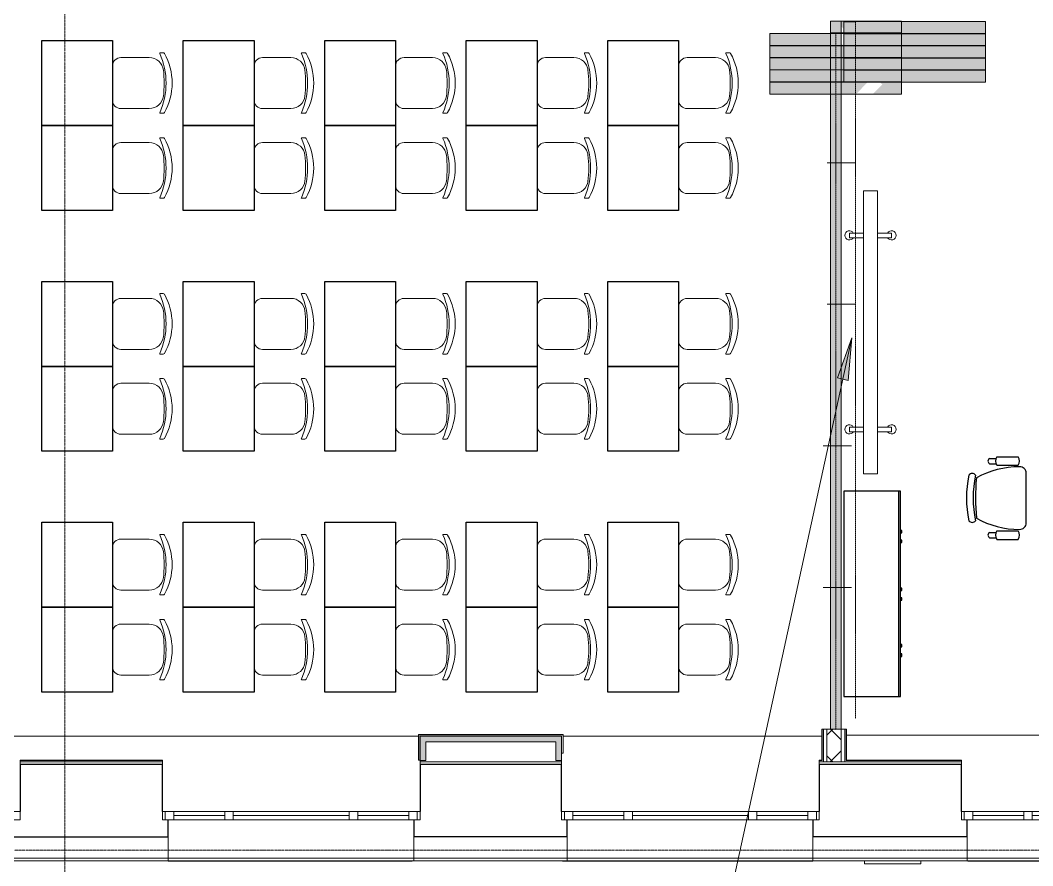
# Model space of a CAD drawing. Header units: millimetres. Extents: x -42533 to 645315, y 3457 to 82611.
# Drawn here: x 290381 to 297534, y 28160 to 34129 of the extents above; entities that cross this region are included whole.
import ezdxf

# ---------------------------------------------------------------- set-up
doc = ezdxf.new("R2010")
doc.units = ezdxf.units.MM
for name, pattern in [('ADSK_Линия сетки', [25, 20, -2.5, 0, -2.5]), ('ADSK_Осевая', [14, 10, -2, 0, -2]), ('ADSK_Штриховая_ш3 п1_5', [4.5, 3, -1.5])]:
    doc.linetypes.add(name, pattern=pattern)
for name, color, linetype, lineweight in [('_ Окна', 7, 'Continuous', 9), ('Аннотация', 7, 'Continuous', 18), ('Окна', 7, 'Continuous', 9), ('Оси', 253, 'Continuous', 9), ('Перекрытие', 7, 'Continuous', 18), ('Стены внутренние', 7, 'Continuous', 18), ('Стены наружные', 7, 'Continuous', 18), ('Стены несущие', 7, 'Continuous', 30), ('Стены отделка', 7, 'Continuous', 30), ('Стены штриховка', 7, 'Continuous', 9), ('ТХ', 5, 'Continuous', 0), ('Узлы', 7, 'Continuous', 18), ('ШТРИХОВКА', 252, 'Continuous', 15)]:
    doc.layers.add(name, color=color, linetype=linetype, lineweight=lineweight)
doc.layers.add('Линии', color=7, linetype='Continuous', lineweight=9, true_color=0x00a600)
doc.layers.add('ЭОМ_Лотки рабочие', color=5, linetype='Continuous')

# ---------------------------------------------------------------- blocks, each defined once
blk = doc.blocks.new('Стул ученич штабелир №5-7')
at = {"color": 0, "linetype": 'ByBlock', "lineweight": -2}
for p, q in [((-120.1, 0), (120.1, 0)), ((-120.1, 0), (120.1, 0)), ((-179.9, -60), (-179.9, -260.3)), ((-179.9, -60), (-179.9, -260.3)), ((180.1, -60), (180.1, -260.3)), ((180.1, -60), (180.1, -260.3)), ((-213.4, -359), (-213.4, -337.3)), ((-213.4, -359), (-213.4, -337.3)), ((213.6, -359), (213.6, -337.3)), ((213.6, -359), (213.6, -337.3))]:
    blk.add_line(p, q, dxfattribs=at)
for centre, radius, start, end in [((-119.9, -60), 60, 90, 180), ((-119.9, -60), 60, 90, 180), ((120.1, -60), 60, 0, 90), ((120.1, -60), 60, 0, 90), ((-79.9, -260.3), 100, 180, 264.25844), ((-79.9, -260.3), 100, 180, 264.25844), ((80.1, -260.3), 100, 275.74156, 0), ((80.1, -260.3), 100, 275.74156, 0), ((-210.4, -337.3), 3, 63.89783, 180), ((-210.4, -337.3), 3, 63.89783, 180), ((0.1, 142.3), 520.8, 246.31951, 293.68049), ((0.1, 142.3), 520.8, 246.31951, 293.68049), ((210.6, -337.3), 3, 0, 116.10217), ((210.6, -337.3), 3, 0, 116.10217), ((-203.4, -359), 10, 180, 238.06825), ((-203.4, -359), 10, 180, 238.06825), ((0.1, 9), 430.5, 240.99166, 299.00834), ((0.1, 9), 430.5, 240.99166, 299.00834), ((0.1, 435.5), 800.4, 263.24698, 276.75302), ((0.1, 435.5), 800.4, 263.24698, 276.75302), ((203.6, -359), 10, 301.93175, 0), ((203.6, -359), 10, 301.93175, 0)]:
    blk.add_arc(centre, radius, start, end, dxfattribs=at)
blk = doc.blocks.new('ТХ 3 этаж')
at = {"layer": 'Узлы'}
for points in [[(23443.2, 7604.2), (23579.4, 7604.2), (23579.4, 7688.2), (23152.2, 7688.2), (23152.2, 7650.3), (23198.4, 7604.2), (23336.4, 7604.2)], [(23152.2, 2688.6), (23152.2, 7603.2), (23076.6, 7603.2), (23076.6, 2688.6)]]:
    blk.add_hatch(color=8, dxfattribs=at).paths.add_polyline_path(points)
h = blk.add_hatch(color=8, dxfattribs=at)
h.paths.add_polyline_path([(23443.2, 7516.2), (23579.4, 7516.2), (23579.4, 7600.2), (23202.4, 7600.2), (23286.4, 7516.2), (23336.4, 7516.2)])
h.paths.add_polyline_path([(22649.4, 7516.2), (23076.6, 7516.2), (23076.6, 7600.2), (22649.4, 7600.2)])
h.paths.add_polyline_path([(23152.2, 7516.2), (23167.6, 7516.2), (23152.2, 7531.5)])
h = blk.add_hatch(color=8, dxfattribs=at)
h.paths.add_polyline_path([(23372.4, 7430.2), (23579.4, 7430.2), (23579.4, 7514.2), (23288.4, 7514.2), (23336.4, 7466.1)])
h.paths.add_polyline_path([(22649.4, 7430.2), (23076.6, 7430.2), (23076.6, 7514.2), (22649.4, 7514.2)])
h.paths.add_polyline_path([(23152.2, 7430.2), (23253.6, 7430.2), (23169.6, 7514.2), (23152.2, 7514.2)])
h = blk.add_hatch(color=8, dxfattribs=at)
h.paths.add_polyline_path([(23339.6, 7344.2), (23255.6, 7428.2), (23152.2, 7428.2), (23152.2, 7344.2), (23336.4, 7344.2)])
h.paths.add_polyline_path([(23443.2, 7344.2), (23579.4, 7344.2), (23579.4, 7428.2), (23374.4, 7428.2), (23443.2, 7359.4), (23428, 7344.2)])
h.paths.add_polyline_path([(22649.4, 7344.2), (23076.6, 7344.2), (23076.6, 7428.2), (22649.4, 7428.2)])
h = blk.add_hatch(color=8, dxfattribs=at)
h.paths.add_polyline_path([(22726.2, 7260.2), (23076.6, 7260.2), (23076.6, 7344.2), (22649.4, 7344.2), (22649.4, 7260.2)])
h.paths.add_polyline_path([(23344, 7260.2), (23579.4, 7260.2), (23579.4, 7344.2), (23152.2, 7344.2), (23152.2, 7260.2), (23336.4, 7260.2)])
h = blk.add_hatch(color=8, dxfattribs=at)
h.paths.add_polyline_path([(22726.2, 7172.2), (23076.6, 7172.2), (23076.6, 7256.2), (22649.4, 7256.2), (22649.4, 7172.2)])
h.paths.add_polyline_path([(23374.8, 7172.2), (23579.4, 7172.2), (23579.4, 7256.2), (23427.6, 7256.2), (23443.2, 7240.6)])
h.paths.add_polyline_path([(23152.2, 7172.2), (23256, 7172.2), (23340, 7256.2), (23152.2, 7256.2)])
at = {"color": 8, "linetype": 'Continuous'}
for p, q in [((24201, 4600.2), (24246.6, 4600.2)), ((24252.4, 4612.2), (24403.6, 4612.2)), ((24201.1, 4563.4), (24246.8, 4563.4)), ((24252.4, 4552), (24403.6, 4552)), ((24459.8, 4145.5), (24459.8, 4495.7)), ((23559.2, 2918.6), (23559.2, 4368.6)), ((24201.1, 4077.7), (24246.8, 4077.7)), ((24252.4, 4089.2), (24403.6, 4089.2)), ((24201, 4041), (24246.6, 4041)), ((24252.4, 4029), (24403.6, 4029))]:
    blk.add_line(p, q, dxfattribs=at)
at = {"color": 8}
for points in [[(18003.9, 7550.6), (18003.9, 6950.6), (17503.9, 6950.6), (17503.9, 7550.6)], [(19003.9, 7550.6), (19003.9, 6950.6), (18503.9, 6950.6), (18503.9, 7550.6)], [(20003.9, 7550.6), (20003.9, 6950.6), (19503.9, 6950.6), (19503.9, 7550.6)], [(21003.9, 7550.6), (21003.9, 6950.6), (20503.9, 6950.6), (20503.9, 7550.6)], [(22003.9, 7550.6), (22003.9, 6950.6), (21503.9, 6950.6), (21503.9, 7550.6)], [(18003.9, 6950.6), (18003.9, 6350.6), (17503.9, 6350.6), (17503.9, 6950.6)], [(19003.9, 6950.6), (19003.9, 6350.6), (18503.9, 6350.6), (18503.9, 6950.6)], [(20003.9, 6950.6), (20003.9, 6350.6), (19503.9, 6350.6), (19503.9, 6950.6)], [(21003.9, 6950.6), (21003.9, 6350.6), (20503.9, 6350.6), (20503.9, 6950.6)], [(22003.9, 6950.6), (22003.9, 6350.6), (21503.9, 6350.6), (21503.9, 6950.6)], [(18003.9, 5850.6), (18003.9, 5250.6), (17503.9, 5250.6), (17503.9, 5850.6)], [(19003.9, 5850.6), (19003.9, 5250.6), (18503.9, 5250.6), (18503.9, 5850.6)], [(20003.9, 5850.6), (20003.9, 5250.6), (19503.9, 5250.6), (19503.9, 5850.6)], [(21003.9, 5850.6), (21003.9, 5250.6), (20503.9, 5250.6), (20503.9, 5850.6)], [(22003.9, 5850.6), (22003.9, 5250.6), (21503.9, 5250.6), (21503.9, 5850.6)], [(18003.9, 5250.6), (18003.9, 4650.6), (17503.9, 4650.6), (17503.9, 5250.6)], [(19003.9, 5250.6), (19003.9, 4650.6), (18503.9, 4650.6), (18503.9, 5250.6)], [(20003.9, 5250.6), (20003.9, 4650.6), (19503.9, 4650.6), (19503.9, 5250.6)], [(21003.9, 5250.6), (21003.9, 4650.6), (20503.9, 4650.6), (20503.9, 5250.6)], [(22003.9, 5250.6), (22003.9, 4650.6), (21503.9, 4650.6), (21503.9, 5250.6)], [(18003.9, 4150.6), (18003.9, 3550.6), (17503.9, 3550.6), (17503.9, 4150.6)], [(19003.9, 4150.6), (19003.9, 3550.6), (18503.9, 3550.6), (18503.9, 4150.6)], [(20003.9, 4150.6), (20003.9, 3550.6), (19503.9, 3550.6), (19503.9, 4150.6)], [(21003.9, 4150.6), (21003.9, 3550.6), (20503.9, 3550.6), (20503.9, 4150.6)], [(22003.9, 4150.6), (22003.9, 3550.6), (21503.9, 3550.6), (21503.9, 4150.6)], [(18003.9, 3550.6), (18003.9, 2950.6), (17503.9, 2950.6), (17503.9, 3550.6)], [(19003.9, 3550.6), (19003.9, 2950.6), (18503.9, 2950.6), (18503.9, 3550.6)], [(20003.9, 3550.6), (20003.9, 2950.6), (19503.9, 2950.6), (19503.9, 3550.6)], [(21003.9, 3550.6), (21003.9, 2950.6), (20503.9, 2950.6), (20503.9, 3550.6)], [(22003.9, 3550.6), (22003.9, 2950.6), (21503.9, 2950.6), (21503.9, 3550.6)]]:
    blk.add_lwpolyline(points, close=True, dxfattribs=at)
at = {"color": 8, "linetype": 'Continuous'}
for points in [[(23171.2, 2918.6), (23571.2, 2918.6), (23571.2, 4368.6), (23171.2, 4368.6)], [(23571.2, 4091.5), (23571.2, 4074.1), (23581.5, 4074.1), (23581.5, 4091.5)], [(23571.2, 4023.8), (23571.2, 4006.5), (23581.5, 4006.5), (23581.5, 4023.8)], [(23571.2, 3684.5), (23571.2, 3667.1), (23581.5, 3667.1), (23581.5, 3684.5)], [(23571.2, 3616.8), (23571.2, 3599.4), (23581.5, 3599.4), (23581.5, 3616.8)], [(23571.2, 3287.6), (23571.2, 3270.2), (23581.5, 3270.2), (23581.5, 3287.6)], [(23571.2, 3219.9), (23571.2, 3202.6), (23581.5, 3202.6), (23581.5, 3219.9)]]:
    blk.add_lwpolyline(points, close=True, dxfattribs=at)
for centre, radius, start, end in [((24209.5, 4581.8), 20.2, 114.89545, 245.33537), ((24302.4, 4582.1), 58.4, 148.95101, 211.04877), ((24353.6, 4582.1), 58.4, 328.95097, 31.04877), ((24411.4, 3917.2), 624.5, 89.87797, 119.10589), ((24414.4, 4496.3), 45.4, 359.25187, 92.18664), ((24785.5, 4321.3), 747.5, 167.60199, 192.39777), ((24078.7, 4466), 28.1, 34.29007, 145.70964), ((24832, 4321.3), 747.5, 167.60199, 192.39777), ((25863.8, 4321.3), 1761.9, 175.39382, 184.65462), ((24078.7, 4176.7), 28.1, 214.29147, 325.70827), ((24411.4, 4724), 624.5, 240.90677, 270.12147), ((24209.6, 4059.4), 20.2, 114.89545, 245.33537), ((24302.4, 4059.1), 58.4, 148.95098, 211.04877), ((24353.6, 4059.1), 58.4, 328.95097, 31.04877), ((24414.4, 4144.9), 45.4, 267.81347, 0.74787)]:
    blk.add_arc(centre, radius, start, end, dxfattribs=at)
at = {"layer": 'Линии', "color": 8, "linetype": 'ADSK_Штриховая_ш3 п1_5'}
for p, q in [((23579.4, 7688.2), (23076.6, 7688.2)), ((23076.6, 7604.2), (23076.6, 7688.2)), ((23579.4, 7604.2), (23579.4, 7688.2)), ((23579.4, 7600.2), (22649.4, 7600.2)), ((22649.4, 7516.2), (22649.4, 7600.2)), ((23076.6, 7604.2), (23579.4, 7604.2)), ((23579.4, 7516.2), (23579.4, 7600.2)), ((22649.4, 7516.2), (23579.4, 7516.2)), ((23579.4, 7514.2), (22649.4, 7514.2)), ((22649.4, 7430.2), (22649.4, 7514.2)), ((23579.4, 7430.2), (23579.4, 7514.2)), ((22649.4, 7430.2), (23579.4, 7430.2)), ((23579.4, 7428.2), (22649.4, 7428.2)), ((22649.4, 7344.2), (22649.4, 7428.2)), ((23579.4, 7344.2), (23579.4, 7428.2)), ((23579.4, 7344.2), (22649.4, 7344.2)), ((22649.4, 7344.2), (23579.4, 7344.2)), ((22649.4, 7260.2), (22649.4, 7344.2)), ((23579.4, 7260.2), (23579.4, 7344.2)), ((22649.4, 7260.2), (23579.4, 7260.2)), ((23579.4, 7256.2), (22649.4, 7256.2)), ((22649.4, 7172.2), (22649.4, 7256.2)), ((23579.4, 7172.2), (23579.4, 7256.2)), ((22649.4, 7172.2), (23579.4, 7172.2))]:
    blk.add_line(p, q, dxfattribs=at)
at = {"layer": 'Линии', "color": 8}
for p, q in [((23076.6, 7603.2), (23076.6, 2688.6)), ((23152.2, 2688.6), (23152.2, 7603.2))]:
    blk.add_line(p, q, dxfattribs=at)
at = {"layer": 'Линии', "color": 8, "linetype": 'ADSK_Осевая', "lineweight": 18}
blk.add_line((23114.4, 7603.2), (23114.4, 2683.2), dxfattribs=at)
at = {"layer": 'ТХ', "color": 8}
blk.add_lwpolyline([(23309.3, 4490.6), (23309.3, 6490.6), (23409.3, 6490.6), (23409.3, 4490.6)], close=True, dxfattribs=at)
at = {"layer": 'ТХ', "color": 8, "linetype": 'Continuous', "lineweight": 5, "ltscale": 100}
for points in [[(23309.3, 6192), (23210.7, 6192), (23210.7, 6159.1), (23309.3, 6159.1)], [(23409.3, 6159.1), (23507.9, 6159.1), (23507.9, 6192), (23409.3, 6192)], [(23309.3, 4789.2), (23210.7, 4789.2), (23210.7, 4822.1), (23309.3, 4822.1)], [(23409.3, 4822.1), (23507.9, 4822.1), (23507.9, 4789.2), (23409.3, 4789.2)]]:
    blk.add_lwpolyline(points, dxfattribs=at)
at = {"layer": 'ТХ', "color": 8}
for centre, start, end in [((23210.7, 6175.5), 30.96376, 329.03624), ((23507.9, 6175.5), 210.96376, 149.03624), ((23210.7, 4805.7), 30.96376, 329.03624), ((23507.9, 4805.7), 210.96376, 149.03624)]:
    blk.add_arc(centre, 32, start, end, dxfattribs=at)
at = {"layer": 'ТХ', "color": 8, "lineweight": 0, "rotation": 90}
for p in [(18003.9, 7250.6), (19003.9, 7250.6), (20003.9, 7250.6), (21003.9, 7250.6), (22003.9, 7250.6), (18003.9, 6650.6), (19003.9, 6650.6), (20003.9, 6650.6), (21003.9, 6650.6), (22003.9, 6650.6), (18003.9, 5550.6), (19003.9, 5550.6), (20003.9, 5550.6), (21003.9, 5550.6), (22003.9, 5550.6), (18003.9, 4950.6), (19003.9, 4950.6), (20003.9, 4950.6), (21003.9, 4950.6), (22003.9, 4950.6), (18003.9, 3850.6), (19003.9, 3850.6), (20003.9, 3850.6), (21003.9, 3850.6), (22003.9, 3850.6), (18003.9, 3250.6), (19003.9, 3250.6), (20003.9, 3250.6), (21003.9, 3250.6), (22003.9, 3250.6)]:
    blk.add_blockref('Стул ученич штабелир №5-7', p, dxfattribs=at)
blk = doc.blocks.new('План 3 этажа')
at = {"layer": 'Аннотация', "lineweight": 20}
blk.add_hatch(color=8, dxfattribs=at).paths.add_polyline_path([(16217.291, 5571.552), (16114.696, 5286.887), (16191.869, 5270.034)])
at = {"layer": 'Стены внутренние', "lineweight": 9}
h = blk.add_hatch(dxfattribs=at)
h.set_pattern_fill('FP_3', color=8, style=0, pattern_type=2)
h.set_pattern_definition([(45, (507.34, 158.9), (-106.066, 106.066), []), (135, (507.34, 158.9), (-106.066, -106.066), [])])
h.paths.add_polyline_path([(16041.343, 2577.133), (16141.343, 2577.133), (16141.343, 2807.133), (16041.343, 2807.133), (16041.343, 2734.253)])
at = {"layer": 'Стены внутренние'}
for points in [[(13206.352, 2587.133), (13206.352, 2757.133), (13166.352, 2757.133), (13166.352, 2587.133)], [(13206.352, 2717.133), (14166.35, 2717.133), (14166.35, 2757.133), (13206.352, 2757.133), (13206.352, 2734.253)], [(14166.35, 2587.133), (14166.35, 2717.133), (14126.35, 2717.133), (14126.35, 2587.133)]]:
    blk.add_hatch(color=8, dxfattribs=at).paths.add_polyline_path(points)
at = {"layer": 'Узлы'}
for points in [[(16141.343, 2807.133), (16141.343, 7807.133), (16065.696, 7807.133), (16065.696, 2807.133)], [(17159.343, 7719.745), (17161.343, 7719.745), (17161.343, 7803.745), (16161.343, 7803.745), (16161.343, 7719.745), (17157.343, 7719.745)], [(17057.343, 7633.745), (17161.343, 7633.745), (17161.343, 7717.745), (16161.343, 7717.745), (16161.343, 7633.745), (16606.022, 7633.745)], [(17057.343, 7547.745), (17161.343, 7547.745), (17161.343, 7631.745), (16161.343, 7631.745), (16161.343, 7547.745), (16606.022, 7547.745)], [(17057.343, 7461.745), (17161.343, 7461.745), (17161.343, 7545.745), (16161.343, 7545.745), (16161.343, 7461.745), (16606.022, 7461.745)], [(17057.343, 7375.745), (17161.343, 7375.745), (17161.343, 7459.745), (16161.343, 7459.745), (16161.343, 7375.745), (16606.022, 7375.745)]]:
    blk.add_hatch(color=8, dxfattribs=at).paths.add_polyline_path(points)
at = {"layer": '_ Окна', "color": 8, "lineweight": 18}
for p, q in [((10261.356, 2227.133), (10341.356, 2227.133)), ((10341.356, 2227.133), (10341.356, 2167.133)), ((11426.352, 2227.133), (11346.352, 2227.133)), ((11346.352, 2227.133), (11346.352, 2167.133)), ((11426.352, 2167.133), (11426.352, 2227.133)), ((11786.352, 2167.133), (11786.352, 2227.133)), ((11786.352, 2227.133), (11846.352, 2227.133)), ((11846.352, 2227.133), (11846.352, 2167.133)), ((12666.352, 2167.133), (12666.352, 2227.133)), ((12666.352, 2227.133), (12726.352, 2227.133)), ((12726.352, 2227.133), (12726.352, 2167.133)), ((13086.352, 2167.133), (13086.352, 2227.133)), ((13086.352, 2227.133), (13166.352, 2227.133)), ((13166.352, 2227.133), (13166.352, 2167.133)), ((14246.35, 2227.133), (14166.35, 2227.133)), ((14166.35, 2227.133), (14166.35, 2167.133)), ((14246.35, 2167.133), (14246.35, 2227.133)), ((14606.35, 2167.133), (14606.35, 2227.133)), ((14606.35, 2227.133), (14666.35, 2227.133)), ((14666.35, 2227.133), (14666.35, 2167.133)), ((15486.35, 2167.133), (15486.35, 2227.133)), ((15486.35, 2227.133), (15546.35, 2227.133)), ((15546.35, 2227.133), (15546.35, 2167.133)), ((15906.35, 2167.133), (15906.35, 2227.133)), ((15906.35, 2227.133), (15986.35, 2227.133)), ((15986.35, 2227.133), (15986.35, 2167.133)), ((17071.483, 2227.133), (16991.483, 2227.133)), ((16991.483, 2227.133), (16991.483, 2167.133)), ((17071.483, 2167.133), (17071.483, 2227.133)), ((17431.483, 2167.133), (17431.483, 2227.133)), ((17431.483, 2227.133), (17491.483, 2227.133)), ((17491.483, 2227.133), (17491.483, 2167.133)), ((10341.356, 2167.133), (10261.356, 2167.133)), ((11346.352, 2167.133), (11426.352, 2167.133)), ((11846.352, 2167.133), (11786.352, 2167.133)), ((12726.352, 2167.133), (12666.352, 2167.133)), ((13166.352, 2167.133), (13086.352, 2167.133)), ((14166.35, 2167.133), (14246.35, 2167.133)), ((14666.35, 2167.133), (14606.35, 2167.133)), ((15546.35, 2167.133), (15486.35, 2167.133)), ((15986.35, 2167.133), (15906.35, 2167.133)), ((16991.483, 2167.133), (17071.483, 2167.133)), ((17491.483, 2167.133), (17431.483, 2167.133))]:
    blk.add_line(p, q, dxfattribs=at)
at = {"layer": '_ Окна', "color": 8}
for p, q in [((11366.352, 2227.133), (11366.352, 2167.133)), ((13146.352, 2227.133), (13146.352, 2167.133)), ((14186.35, 2227.133), (14186.35, 2167.133)), ((15966.35, 2227.133), (15966.35, 2167.133)), ((17011.483, 2227.133), (17011.483, 2167.133)), ((11786.352, 2197.133), (11426.352, 2197.133)), ((12666.352, 2197.133), (11846.352, 2197.133)), ((13086.352, 2197.133), (12726.352, 2197.133)), ((14606.35, 2197.133), (14246.35, 2197.133)), ((15486.35, 2197.133), (14666.35, 2197.133)), ((15906.35, 2197.133), (15546.35, 2197.133)), ((17431.483, 2197.133), (17071.483, 2197.133)), ((18311.483, 2197.133), (17491.483, 2197.133))]:
    blk.add_line(p, q, dxfattribs=at)
at = {"layer": 'Аннотация', "color": 8, "lineweight": 20}
for p, q in [((16217.291, 5571.552), (15213.95, 977.294)), ((16217.291, 5571.552), (16114.696, 5286.887)), ((16191.869, 5270.034), (16217.291, 5571.552)), ((16114.696, 5286.887), (16191.869, 5270.034))]:
    blk.add_line(p, q, dxfattribs=at)
at = {"layer": 'Линии', "color": 8}
for p, q in [((16141.343, 7807.133), (16065.696, 7807.133)), ((16065.696, 7807.133), (16065.696, 2807.133)), ((16141.343, 2807.133), (16141.343, 7807.133)), ((17161.343, 7803.745), (16161.343, 7803.745)), ((16161.343, 7803.745), (16161.343, 7719.745)), ((16165.685, 7801.698), (16245.685, 7801.698)), ((17161.343, 7719.745), (17161.343, 7803.745)), ((16161.343, 7719.745), (17161.343, 7719.745)), ((17161.343, 7717.745), (16161.343, 7717.745)), ((16161.343, 7717.745), (16161.343, 7633.745)), ((17161.343, 7633.745), (17161.343, 7717.745)), ((16161.343, 7633.745), (17161.343, 7633.745)), ((17161.343, 7631.745), (16161.343, 7631.745)), ((16161.343, 7631.745), (16161.343, 7547.745)), ((17161.343, 7547.745), (17161.343, 7631.745)), ((16161.343, 7547.745), (17161.343, 7547.745)), ((17161.343, 7545.745), (16161.343, 7545.745)), ((16161.343, 7545.745), (16161.343, 7461.745)), ((17161.343, 7461.745), (17161.343, 7545.745)), ((16161.343, 7461.745), (17161.343, 7461.745)), ((17161.343, 7459.745), (16161.343, 7459.745)), ((16161.343, 7459.745), (16161.343, 7375.745)), ((17161.343, 7375.745), (17161.343, 7459.745)), ((16161.343, 7375.745), (17161.343, 7375.745)), ((16043.519, 6807.14), (16243.519, 6807.14)), ((16043.519, 5807.14), (16243.519, 5807.14)), ((16015.056, 4807.14), (16215.056, 4807.14)), ((16015.056, 3807.14), (16215.056, 3807.14)), ((16065.696, 2807.133), (16141.343, 2807.133))]:
    blk.add_line(p, q, dxfattribs=at)
at = {"layer": 'Линии', "color": 8, "linetype": 'ADSK_Осевая', "lineweight": 18}
blk.add_line((16243.519, 7801.698), (16243.519, 2881.698), dxfattribs=at)
blk.add_line((16243.519, 7801.698), (16243.519, 2881.698), dxfattribs=at)
at = {"layer": 'Окна', "color": 8}
for p, q in [((10341.356, 2227.133), (10261.356, 2227.133)), ((10341.356, 2167.133), (10341.356, 2227.133)), ((11426.352, 2227.133), (11346.352, 2227.133)), ((11346.352, 2227.133), (11346.352, 2167.133)), ((11426.352, 2227.133), (11786.352, 2227.133)), ((11846.352, 2227.133), (11786.352, 2227.133)), ((11846.352, 2227.133), (12666.352, 2227.133)), ((12726.352, 2227.133), (12666.352, 2227.133)), ((12726.352, 2227.133), (13086.352, 2227.133)), ((13166.352, 2227.133), (13086.352, 2227.133)), ((13166.352, 2167.133), (13166.352, 2227.133)), ((14246.35, 2227.133), (14166.35, 2227.133)), ((14166.35, 2227.133), (14166.35, 2167.133)), ((14246.35, 2227.133), (14606.35, 2227.133)), ((14666.35, 2227.133), (14606.35, 2227.133)), ((14666.35, 2227.133), (15486.35, 2227.133)), ((15546.35, 2227.133), (15486.35, 2227.133)), ((15546.35, 2227.133), (15906.35, 2227.133)), ((15986.35, 2227.133), (15906.35, 2227.133)), ((15986.35, 2167.133), (15986.35, 2227.133)), ((17071.483, 2227.133), (16991.483, 2227.133)), ((16991.483, 2227.133), (16991.483, 2167.133)), ((17071.483, 2227.133), (17431.483, 2227.133)), ((17491.483, 2227.133), (17431.483, 2227.133)), ((17491.483, 2227.133), (18311.483, 2227.133)), ((10261.356, 2167.133), (10341.356, 2167.133)), ((11346.352, 2167.133), (11426.352, 2167.133)), ((11786.352, 2167.133), (11426.352, 2167.133)), ((11786.352, 2167.133), (11846.352, 2167.133)), ((12666.352, 2167.133), (11846.352, 2167.133)), ((12666.352, 2167.133), (12726.352, 2167.133)), ((13086.352, 2167.133), (12726.352, 2167.133)), ((13086.352, 2167.133), (13166.352, 2167.133)), ((14166.35, 2167.133), (14246.35, 2167.133)), ((14606.35, 2167.133), (14246.35, 2167.133)), ((14606.35, 2167.133), (14666.35, 2167.133)), ((15486.35, 2167.133), (14666.35, 2167.133)), ((15486.35, 2167.133), (15546.35, 2167.133)), ((15906.35, 2167.133), (15546.35, 2167.133)), ((15906.35, 2167.133), (15986.35, 2167.133)), ((16991.483, 2167.133), (17071.483, 2167.133)), ((17431.483, 2167.133), (17071.483, 2167.133)), ((17431.483, 2167.133), (17491.483, 2167.133)), ((18311.483, 2167.133), (17491.483, 2167.133))]:
    blk.add_line(p, q, dxfattribs=at)
at = {"layer": 'Оси', "color": 8, "linetype": 'ADSK_Линия сетки'}
for p, q in [((10656.908, -3523.688), (10656.908, 21256.876)), ((-10051.774, 1953.902), (51155.436, 1953.902))]:
    blk.add_line(p, q, dxfattribs=at)
at = {"layer": 'Перекрытие', "color": 8}
for p, q in [((13154.465, 2757.133), (8533.356, 2757.133)), ((16004.343, 2757.133), (14178.35, 2757.133)), ((18763.925, 2765.558), (16178.343, 2765.558)), ((13166.352, 2577.133), (13166.352, 2587.133)), ((14166.35, 2587.133), (14166.35, 2577.133))]:
    blk.add_line(p, q, dxfattribs=at)
at = {"layer": 'Стены наружные', "color": 8}
for p, q in [((11386.352, 1897.133), (13121.352, 1897.133)), ((11386.352, 1877.133), (13121.352, 1877.133)), ((11386.352, 1877.133), (11386.352, 1876.133)), ((13110.482, 1876.133), (11386.352, 1876.133)), ((13110.482, 1876.133), (13110.482, 1877.133)), ((14171.486, 1877.133), (14171.486, 1876.133)), ((15941.35, 1876.133), (14171.486, 1876.133)), ((14206.35, 1897.133), (15941.35, 1897.133)), ((15941.35, 1877.133), (14206.35, 1877.133)), ((15941.35, 1877.133), (15941.35, 1876.133)), ((17031.483, 1897.133), (18766.483, 1897.133)), ((17031.483, 1877.133), (18766.483, 1877.133)), ((17036.352, 1877.133), (17036.352, 1876.133)), ((18790.483, 1876.133), (17036.352, 1876.133))]:
    blk.add_line(p, q, dxfattribs=at)
at = {"layer": 'Стены несущие', "color": 8}
for p, q in [((10341.356, 2557.133), (10341.356, 2227.133)), ((11346.352, 2557.133), (10341.356, 2557.133)), ((11346.352, 2227.133), (11346.352, 2557.133)), ((13166.352, 2557.133), (13166.352, 2227.133)), ((14166.35, 2557.133), (13166.352, 2557.133)), ((14166.35, 2227.133), (14166.35, 2557.133)), ((15986.35, 2557.133), (15986.35, 2227.133)), ((16991.483, 2557.133), (15986.35, 2557.133)), ((16991.483, 2227.133), (16991.483, 2557.133)), ((11386.352, 2047.133), (11386.352, 2167.133)), ((13121.352, 2167.133), (13121.352, 2047.133)), ((14206.35, 2047.133), (14206.35, 2167.133)), ((15941.35, 2167.133), (15941.35, 2047.133)), ((17031.483, 2047.133), (17031.483, 2167.133)), ((10296.356, 2047.133), (11386.352, 2047.133)), ((14206.35, 2047.133), (13121.352, 2047.133)), ((17031.483, 2047.133), (15941.35, 2047.133))]:
    blk.add_line(p, q, dxfattribs=at)
at = {"layer": 'Стены отделка', "color": 8, "lineweight": 9}
for p, q in [((16178.343, 2807.133), (16004.343, 2807.133)), ((16004.343, 2807.133), (16004.343, 2589.133)), ((16016.343, 2807.133), (16016.343, 2577.133)), ((16166.343, 2577.133), (16166.343, 2807.133)), ((16178.343, 2589.133), (16178.343, 2807.133)), ((13154.352, 2767.133), (13154.352, 2589.133)), ((14176.35, 2769.133), (13156.352, 2769.133)), ((14166.35, 2757.133), (13166.352, 2757.133)), ((13166.352, 2587.133), (13166.352, 2757.133)), ((14166.35, 2757.133), (14166.35, 2587.133)), ((14178.35, 2637.133), (14178.35, 2767.133)), ((13206.352, 2717.133), (14126.35, 2717.133)), ((13206.352, 2587.133), (13206.352, 2717.133)), ((14126.35, 2717.133), (14126.35, 2587.133)), ((10341.356, 2589.133), (10341.356, 2557.133)), ((11346.352, 2589.133), (10341.356, 2589.133)), ((11346.352, 2557.133), (11346.352, 2589.133)), ((13154.352, 2589.133), (13166.352, 2589.133)), ((13166.352, 2587.133), (13206.352, 2587.133)), ((14166.35, 2577.133), (13166.352, 2577.133)), ((13166.352, 2577.133), (13166.352, 2557.133)), ((14126.35, 2587.133), (14166.35, 2587.133)), ((14166.35, 2637.133), (14178.35, 2637.133)), ((14166.35, 2557.133), (14166.35, 2577.133)), ((15986.35, 2589.133), (15986.35, 2557.133)), ((16004.343, 2589.133), (15986.35, 2589.133)), ((16016.343, 2577.133), (16176.343, 2577.133)), ((16991.483, 2589.133), (16178.343, 2589.133)), ((16991.483, 2557.133), (16991.483, 2589.133)), ((11386.352, 1877.133), (11386.352, 2047.133)), ((13121.352, 2047.133), (13121.352, 1877.133)), ((14206.35, 1877.133), (14206.35, 2047.133)), ((15941.35, 2047.133), (15941.35, 1877.133)), ((17031.483, 1877.133), (17031.483, 2047.133)), ((11386.352, 1897.133), (10296.356, 1897.133)), ((10296.356, 1877.133), (11386.352, 1877.133)), ((14206.35, 1897.133), (13121.352, 1897.133)), ((13121.352, 1877.133), (14206.35, 1877.133)), ((17031.483, 1897.133), (15941.35, 1897.133)), ((15941.35, 1877.133), (17031.483, 1877.133)), ((16305.54, 1877.133), (16305.54, 1857.133)), ((16705.54, 1857.133), (16705.54, 1877.133)), ((16305.54, 1857.133), (16705.54, 1857.133))]:
    blk.add_line(p, q, dxfattribs=at)
at = {"layer": 'Стены штриховка', "color": 8}
for p, q in [((16006.343, 2807.133), (16006.343, 2587.133)), ((16041.343, 2807.133), (16041.343, 2577.133)), ((16141.343, 2807.133), (16141.343, 2577.133)), ((16176.343, 2587.133), (16176.343, 2807.133)), ((13156.352, 2769.133), (13154.352, 2769.133)), ((13154.352, 2769.133), (13154.352, 2767.133)), ((14178.35, 2767.133), (13154.352, 2767.133)), ((13156.352, 2769.133), (13156.352, 2589.133)), ((14176.35, 2637.133), (14176.35, 2769.133)), ((14178.35, 2769.133), (14176.35, 2769.133)), ((14178.35, 2767.133), (14178.35, 2769.133)), ((11346.352, 2587.133), (10341.356, 2587.133)), ((11346.352, 2577.133), (10341.356, 2577.133)), ((16006.343, 2587.133), (15986.35, 2587.133)), ((16016.343, 2577.133), (15986.35, 2577.133)), ((16991.483, 2587.133), (16176.343, 2587.133)), ((16176.343, 2577.133), (16991.483, 2577.133))]:
    blk.add_line(p, q, dxfattribs=at)
at = {"layer": 'ЭОМ_Лотки рабочие'}
blk.add_blockref('ТХ 3 этаж', (-7010.895, 118.542), dxfattribs=at)

msp = doc.modelspace()

# ---------------------------------------------------------------- block references
at = {"layer": 'ШТРИХОВКА'}
msp.add_blockref('План 3 этажа', (280039.2, 26316.4), dxfattribs=at)

doc.saveas('drawing.dxf')
